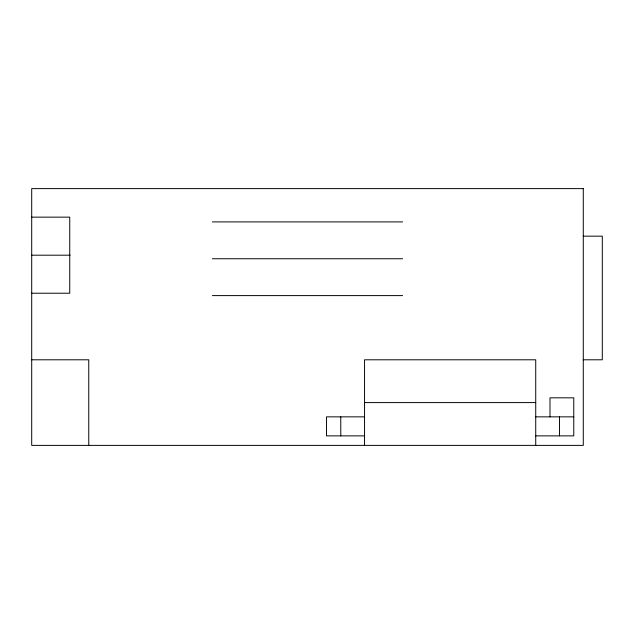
<?xml version="1.0" encoding="UTF-8"?>
<svg xmlns="http://www.w3.org/2000/svg" width="634" height="634" viewBox="0 0 634 634"><rect width="100%" height="100%" fill="white"/><g stroke="black" fill="none" stroke-linecap="round" stroke-linejoin="round"><path stroke-width="0.95" d="M31.7 217.145L69.74 217.145L69.74 293.225L31.7 293.225M212.39 221.9L402.59 221.9M583.28 236.165L602.3 236.165L602.3 359.795L583.28 359.795M31.7 255.185L70.16 255.185M212.39 258.751L402.59 258.751M212.39 295.603L402.59 295.603M31.7 359.795L88.76 359.795L88.76 445.385M364.55 402.59L535.73 402.59M364.55 416.855L326.51 416.855L326.51 435.875L364.55 435.875M535.73 416.855L573.77 416.855M535.73 435.875L573.77 435.875L573.77 397.835L549.995 397.835L549.995 416.855M559.505 416.855L559.505 435.875M535.73 445.385L535.73 359.795L364.55 359.795L364.55 445.385M340.775 416.855L340.775 435.875M583.28 188.615L31.7 188.615L31.7 445.385L583.28 445.385L583.28 188.615"/></g></svg>
